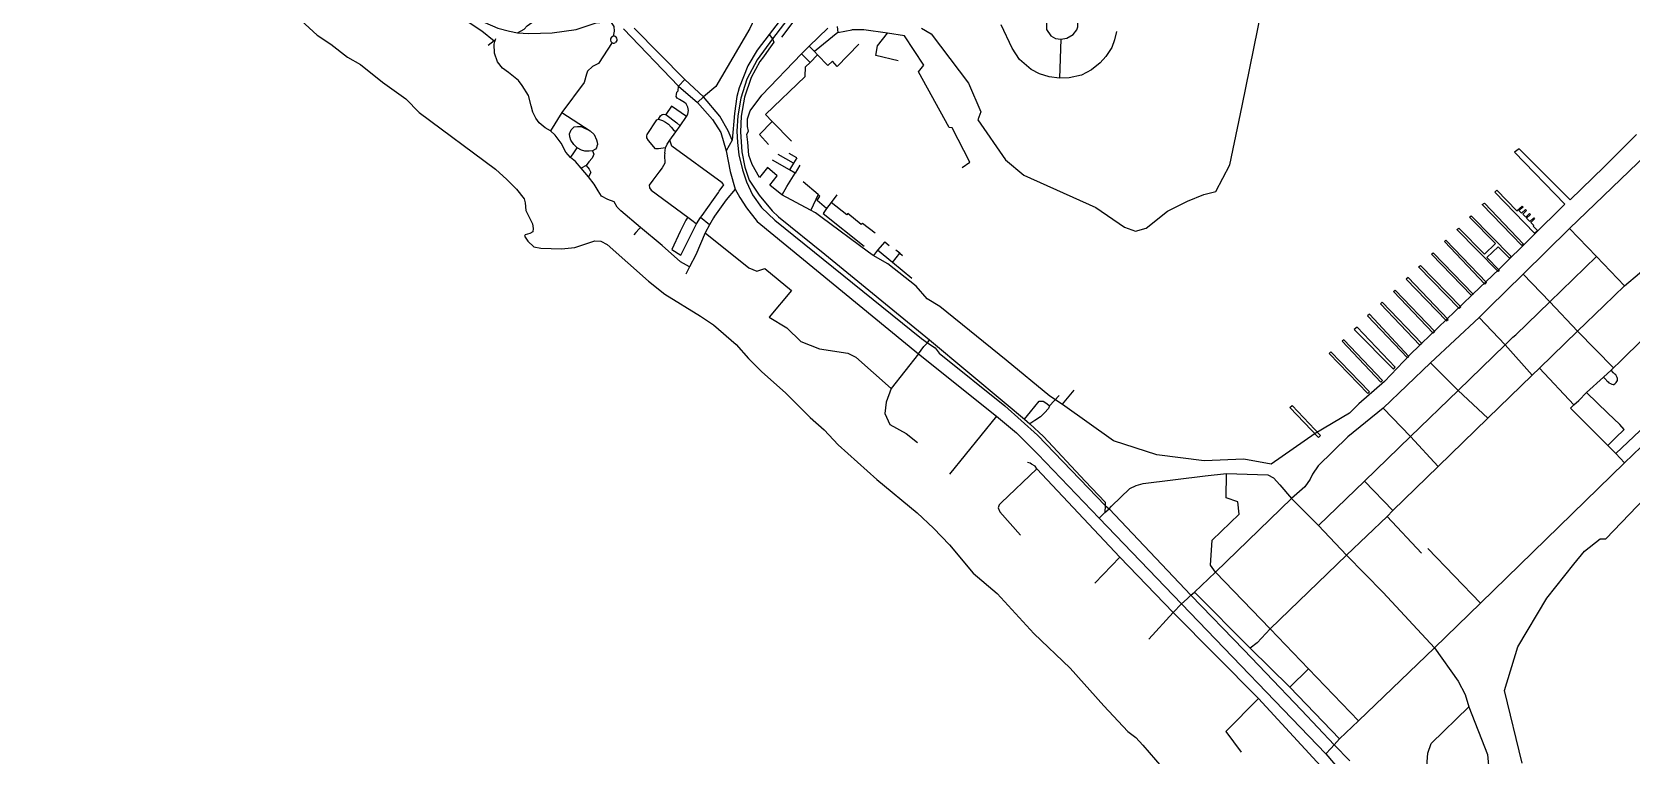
# Model space of a CAD drawing. Header units: millimetres. Extents: x 217 to 400, y 411 to 592.
# Drawn here: x 309.2 to 368.6, y 471.4 to 498.2 of the extents above; entities that cross this region are included whole.
import ezdxf

# ---------------------------------------------------------------- set-up
doc = ezdxf.new("R2010")
doc.units = ezdxf.units.MM
doc.header["$MEASUREMENT"] = 0

msp = doc.modelspace()

# ---------------------------------------------------------------- linework, layer by layer
at = {"color": 1, "true_color": 0xff0000}
for points in [[(307.808, 509.185), (309.48, 508.357), (311.53, 507.295), (313.076, 506.475), (314.615, 505.608), (316.266, 504.553), (317.718, 503.606), (319.912, 502.22), (321.426, 501.241), (322.045, 500.831), (324.345, 499.334), (325.925, 498.282), (326.38, 497.912), (326.413, 497.886)], [(338.757, 501.185), (338.26, 500.792), (337.874, 500.5), (337.385, 499.977), (336.616, 498.961), (336.45, 498.841), (336.054, 498.764), (335.859, 498.364), (334.608, 496.217), (334.149, 495.828), (333.927, 495.623)], [(338.757, 501.185), (338.401, 500.541), (337.725, 499.654), (336.582, 498.138), (336.139, 497.563), (335.786, 496.977), (335.464, 496.167), (335.379, 495.844), (335.295, 495.209), (335.208, 494.226), (334.987, 493.83)], [(342.232, 498.375), (342.581, 498.17), (343.971, 496.337), (344.429, 495.277), (344.319, 494.977), (345.347, 493.491), (346.026, 492.922), (348.697, 491.721), (349.755, 490.994), (350.166, 490.852), (350.562, 490.962), (351.351, 491.594), (352.095, 491.958), (352.695, 492.211), (353.139, 492.322), (353.665, 493.307), (354.113, 495.498), (355.265, 501.158)], [(338.583, 500.435), (336.707, 497.981), (336.133, 497.201), (335.755, 496.487), (335.526, 495.776), (335.423, 495.128), (335.383, 494.553), (335.406, 494.134), (335.46, 493.673), (335.588, 493.117), (335.743, 492.677), (335.964, 492.194), (336.292, 491.724), (336.795, 491.26), (342.225, 486.866), (342.447, 486.709), (342.731, 486.519), (342.889, 486.33), (345.314, 484.368), (346.532, 483.277), (349.032, 480.675), (349.181, 480.554), (352.215, 477.346), (354.179, 475.318), (355.001, 474.465), (356.313, 473.09), (357.533, 471.797), (358.11, 471.203)], [(347.729, 499.123), (347.433, 499.173), (347.154, 499.123), (346.999, 499.013), (346.858, 498.764), (346.858, 498.328), (347.026, 498.088), (347.196, 497.997), (347.391, 497.97), (347.616, 498.005), (347.855, 498.146), (347.982, 498.313), (348.025, 498.42), (348.025, 498.63), (347.968, 498.83), (347.855, 499.004), (347.729, 499.123)], [(319.227, 498.657), (319.827, 498.116), (320.329, 497.779), (320.951, 497.298), (321.431, 497.033), (322.245, 496.372), (323.106, 495.758), (323.598, 495.253), (326.436, 493.147), (326.855, 492.762), (327.214, 492.401), (327.502, 492.052), (327.537, 491.896), (327.561, 491.619), (327.801, 491.114), (327.825, 490.945), (327.813, 490.825), (327.705, 490.765), (327.537, 490.716), (327.513, 490.657), (327.633, 490.476), (327.86, 490.272), (328.111, 490.223), (328.879, 490.187), (329.381, 490.248), (330.111, 490.488), (330.34, 490.476), (330.579, 490.356), (332.111, 488.996), (332.71, 488.515), (334.038, 487.697), (334.518, 487.371), (335.356, 486.649), (335.811, 486.12), (336.314, 485.627), (337.188, 484.857), (338.097, 483.943), (338.624, 483.485), (339.139, 482.92), (340.576, 481.644), (342.072, 480.405), (342.67, 479.84), (343.269, 479.214), (344.143, 478.167), (345.028, 477.409), (346.393, 475.929), (347.735, 474.642), (348.992, 473.246), (349.877, 472.296), (350.177, 472.067), (350.439, 471.791), (352.079, 469.889)], [(325.752, 498.714), (326.515, 498.379), (326.951, 498.263), (327.245, 498.204), (327.668, 498.18), (328.539, 498.204), (329.423, 498.322), (330.166, 498.578), (330.694, 498.622), (330.924, 498.641)], [(327.245, 498.204), (327.494, 498.344), (327.611, 498.46), (327.864, 498.649)], [(330.694, 498.622), (330.815, 498.438), (330.832, 498.262), (330.797, 498.076)], [(331.18, 498.347), (333.224, 496.225), (333.927, 495.623), (334.481, 494.99), (334.782, 494.501), (334.987, 493.83), (335.129, 493.057), (335.319, 492.408)], [(335.208, 494.226), (335.066, 494.564), (334.75, 495.117), (334.149, 495.828), (333.449, 496.47), (331.579, 498.379)], [(368.738, 494.439), (367.536, 493.239), (366.273, 492.005), (364.391, 493.903), (364.218, 493.776), (366.083, 491.848), (363.649, 489.445), (362.675, 488.513), (362.62, 488.46), (360.766, 486.686), (360.701, 486.624), (360.33, 486.268), (359.397, 485.273), (358.449, 484.45), (358.101, 484.103), (356.821, 483.345), (355.192, 482.206), (354.182, 482.395), (352.712, 482.333), (350.957, 482.554), (349.347, 483.067), (347.451, 484.426), (346.99, 484.735), (345.362, 486.063), (342.913, 488.054), (342.438, 488.339), (342.027, 488.813), (340.983, 489.635), (340.436, 489.942), (340.267, 490.071), (338.492, 491.374), (338.303, 491.527), (338.114, 491.628), (337.054, 492.199), (336.603, 492.549), (336.878, 492.904), (336.514, 493.204), (336.222, 492.842), (335.955, 493.316), (335.832, 493.662), (335.786, 494.151), (335.757, 494.443), (335.819, 494.556), (335.782, 494.728), (335.782, 495.02), (335.881, 495.306), (336.308, 495.89), (337.773, 497.424), (338.062, 497.704), (338.755, 498.375)], [(337.498, 498.65), (337.038, 498.047)], [(339.104, 498.438), (339.121, 498.214), (339.64, 498.312)], [(343.731, 493.211), (344.016, 493.401), (343.367, 494.682), (343.257, 494.697), (342.119, 496.752), (342.309, 497.004), (341.597, 498.095), (340.965, 498.188), (340.095, 498.316), (339.647, 498.313)], [(349.46, 498.253), (349.386, 497.945), (349.286, 497.663), (349.062, 497.32), (348.857, 497.085), (348.529, 496.835), (348.158, 496.638), (347.702, 496.529), (347.343, 496.522), (346.957, 496.57), (346.604, 496.681), (346.289, 496.849), (345.865, 497.218), (345.587, 497.64), (345.181, 498.494)], [(326.38, 497.912), (326.157, 497.728)], [(333.63, 489.53), (333.289, 489.717), (332.61, 490.318), (331.807, 490.985), (331.076, 491.598), (330.95, 491.74), (330.839, 491.93), (330.602, 492.025), (330.365, 492.151), (330.239, 492.341), (330.096, 492.594), (329.876, 492.863), (329.607, 493.179), (329.401, 493.431), (329.211, 493.574), (329.038, 493.779), (328.864, 494.11), (328.642, 494.411), (328.469, 494.569), (328.28, 494.68), (328.058, 494.87), (327.931, 495.043), (327.821, 495.265), (327.757, 495.502), (327.662, 495.881), (327.425, 496.245), (327.283, 496.434), (326.92, 496.734), (326.699, 496.893), (326.509, 497.13), (326.398, 497.445), (326.382, 497.777), (326.413, 497.886), (326.445, 497.999)], [(330.753, 497.841), (330.255, 497.066), (330.034, 496.956), (329.844, 496.782), (329.813, 496.667), (329.725, 496.366), (328.898, 495.247), (329.939, 494.569)], [(330.889, 497.846), (330.921, 497.876), (330.94, 497.916), (330.944, 497.96), (330.934, 498.003), (330.909, 498.04), (330.874, 498.065), (330.841, 498.076), (330.796, 498.076), (330.755, 498.06), (330.731, 498.044), (330.705, 498.01), (330.692, 497.968), (330.692, 497.925), (330.708, 497.883), (330.752, 497.841), (330.793, 497.825), (330.837, 497.825), (330.888, 497.846)], [(336.582, 498.138), (336.707, 497.981), (336.756, 497.861), (336.573, 497.602), (336.365, 497.315), (336.238, 497.134), (335.912, 496.542), (335.661, 495.82), (335.54, 495.114), (335.52, 494.537), (335.567, 493.784), (335.674, 493.226), (335.837, 492.74), (336.208, 492.188), (336.687, 491.604), (336.925, 491.378), (338.639, 489.993), (342.526, 486.819), (345.371, 484.451), (346.045, 483.871), (346.248, 483.705), (346.748, 483.231), (348.302, 481.574), (349.037, 480.801), (349.032, 480.675), (349.022, 480.412)], [(339.906, 497.779), (339.1, 496.957), (338.927, 497.147), (338.753, 496.989), (338.375, 497.385), (338.258, 497.506), (338.068, 497.704)], [(339.127, 498.215), (338.258, 497.506)], [(341.36, 497.163), (340.539, 497.368), (340.601, 497.717), (340.965, 498.188)], [(347.391, 497.97), (347.343, 496.523)], [(337.409, 494.191), (336.696, 494.916), (336.445, 495.171), (337.915, 496.578), (337.93, 496.942), (338.097, 497.107), (338.375, 497.385)], [(337.779, 497.424), (338.097, 497.107)], [(332.709, 493.735), (332.731, 493.939), (332.795, 494.077), (332.898, 494.223), (333.121, 494.537), (333.275, 494.755), (333.516, 495.095), (333.565, 495.189), (333.59, 495.317), (333.57, 495.451), (333.501, 495.565), (333.447, 495.623), (333.259, 495.732), (333.17, 495.776), (333.13, 495.846), (333.14, 495.92), (333.16, 496.003), (333.204, 496.053), (333.224, 496.225), (333.449, 496.47)], [(333.516, 495.095), (332.953, 495.484), (332.751, 495.173), (333.156, 494.861), (333.275, 494.755)], [(328.898, 495.247), (328.469, 494.569)], [(332.731, 493.939), (332.483, 493.904), (332.37, 493.9), (332.108, 494.215), (332.049, 494.31), (332.039, 494.378), (332.054, 494.433), (332.419, 494.981), (332.473, 495.001), (332.627, 494.956), (332.736, 494.888), (332.844, 494.813), (332.949, 494.709), (333.022, 494.621), (333.122, 494.537)], [(332.473, 495.001), (332.549, 495.12), (332.618, 495.173), (332.657, 495.189), (332.751, 495.173)], [(336.556, 494.065), (336.224, 494.428), (336.696, 494.916)], [(329.465, 493.937), (329.337, 494.058), (329.228, 494.222), (329.185, 494.349), (329.18, 494.459), (329.233, 494.601), (329.353, 494.711), (329.476, 494.734), (329.607, 494.727), (329.939, 494.569), (330.096, 494.427), (330.176, 494.237), (330.208, 494.143), (330.212, 494.068), (330.191, 494), (330.177, 493.939), (330.144, 493.889), (330.034, 493.826), (329.907, 493.811), (329.749, 493.811), (329.623, 493.85), (329.465, 493.937)], [(333.564, 491.369), (333.489, 491.255), (333.284, 490.837), (332.977, 490.165), (333.309, 489.958), (333.82, 490.998), (333.881, 491.118), (334.039, 491.349), (334.096, 491.43), (334.307, 491.728), (334.52, 492.027), (334.702, 492.282), (334.732, 492.326), (334.894, 492.562), (334.84, 492.645), (332.973, 493.998), (332.898, 494.223)], [(329.211, 493.574), (329.309, 493.714), (329.465, 493.937)], [(330.034, 493.826), (330.081, 493.7), (330.049, 493.636), (330.018, 493.558), (329.891, 493.415), (329.797, 493.289), (329.607, 493.179)], [(332.709, 493.735), (332.695, 493.665), (332.706, 493.366), (332.612, 493.198), (332.491, 493.037), (332.272, 492.745), (332.128, 492.551), (332.138, 492.457), (332.207, 492.373), (333.563, 491.369), (333.767, 491.218), (333.881, 491.118)], [(337.482, 493.367), (336.909, 493.686)], [(337.602, 493.564), (337.316, 493.728)], [(369.094, 493.679), (366.26, 490.942), (364.532, 489.249)], [(329.797, 493.289), (329.907, 493.147), (329.971, 493.02), (329.876, 492.863)], [(337.72, 493.301), (337.544, 493), (337.334, 493.125), (336.707, 493.484)], [(337.06, 492.2), (337.238, 492.508), (337.544, 493)], [(337.602, 493.564), (337.482, 493.367), (337.334, 493.125)], [(335.319, 492.408), (334.987, 492.004), (334.868, 491.839), (334.551, 491.402), (334.518, 491.343), (334.368, 491.084), (334.213, 490.787), (333.862, 489.975), (333.63, 489.53), (333.485, 489.251)], [(335.319, 492.408), (335.493, 492.092), (335.745, 491.713), (336.141, 491.207), (342.115, 486.298)], [(338.709, 491.688), (338.359, 491.984), (338.463, 492.142), (338.391, 492.202), (337.835, 492.674)], [(338.391, 492.202), (338.12, 491.629)], [(339.084, 492.2), (338.879, 491.907), (338.709, 491.688), (338.581, 491.507), (340.1, 490.292)], [(340.514, 490.776), (340.043, 491.137), (339.992, 491.1), (339.492, 491.499), (339.46, 491.454), (338.879, 491.907)], [(363.482, 492.297), (363.554, 492.365), (364.298, 491.605), (364.497, 491.771), (364.531, 491.733), (364.381, 491.612), (364.478, 491.513), (364.625, 491.652), (364.662, 491.612), (364.523, 491.481), (364.632, 491.365), (364.774, 491.5), (364.803, 491.47), (364.658, 491.331), (364.781, 491.201), (364.928, 491.341), (364.962, 491.305), (364.822, 491.17), (364.927, 491.062), (364.902, 491.039), (365.062, 490.87), (364.961, 490.775), (363.482, 492.297)], [(366.556, 487.138), (367.528, 488.079), (368.298, 488.824), (368.845, 489.291), (369.548, 490.041), (371.457, 491.903)], [(334.368, 491.084), (334.039, 491.349)], [(331.64, 490.802), (331.56, 490.714)], [(331.764, 490.939), (331.64, 490.802)], [(331.807, 490.985), (331.764, 490.939)], [(334.213, 490.787), (335.825, 489.49), (336.124, 489.363), (336.425, 489.458), (337.406, 488.652), (336.583, 487.657), (337.231, 487.262), (337.753, 486.756), (338.448, 486.487), (339.491, 486.33), (339.791, 486.171), (341.103, 485.018), (340.913, 484.512), (340.866, 484.085), (341.056, 483.674), (341.656, 483.342), (342.083, 483.01)], [(368.298, 488.824), (367.257, 489.908), (366.26, 490.942)], [(340.868, 490.454), (340.596, 490.142), (340.443, 489.942)], [(341.867, 489.097), (341.153, 489.683), (340.596, 490.142)], [(340.868, 490.454), (341.025, 490.317)], [(341.153, 489.683), (341.425, 490.035)], [(341.425, 490.035), (341.281, 490.149)], [(341.425, 490.035), (341.527, 489.948)], [(356.945, 479.928), (358.659, 481.573), (360.359, 483.239), (362.131, 484.944), (363.873, 486.637), (364.156, 486.915), (364.261, 487.009), (365.53, 488.224), (367.257, 489.908)], [(374.997, 489.041), (374.702, 488.395), (374.592, 488.33), (371.557, 485.395), (369.832, 483.739), (368.29, 482.26), (362.959, 477.048), (361.244, 475.397)], [(363.269, 488.006), (364.532, 489.249)], [(364.532, 489.249), (365.53, 488.224), (366.556, 487.138), (367.891, 485.777)], [(366.415, 484.405), (366.604, 484.57), (366.883, 484.863), (367.518, 485.44), (367.797, 485.693), (367.891, 485.777), (368.114, 485.999), (369.008, 486.875), (369.289, 487.154), (369.576, 487.455), (370.04, 488.013), (370.798, 488.766)], [(363.269, 488.006), (362.902, 487.648), (361.104, 485.961), (359.348, 484.283), (358.041, 483.224), (356.932, 482.148), (356.72, 481.839), (356.635, 481.646), (356.44, 481.363), (355.948, 480.93)], [(362.902, 487.648), (363.873, 486.637), (364.869, 485.51)], [(366.556, 487.138), (365.136, 485.762)], [(342.115, 486.298), (342.32, 486.567), (342.447, 486.709), (342.526, 486.819)], [(342.115, 486.298), (341.103, 485.018)], [(342.115, 486.298), (345.003, 483.992), (345.75, 483.367), (346.54, 482.578), (348.817, 480.207), (351.867, 477.029), (357.225, 471.467)], [(361.104, 485.961), (362.131, 484.944), (363.227, 483.909)], [(365.136, 485.762), (364.869, 485.51), (363.227, 483.909), (361.384, 482.122), (359.7, 480.488), (359.488, 480.262), (357.986, 478.834)], [(365.136, 485.762), (366.415, 484.405), (366.291, 484.281), (367.675, 482.901), (367.976, 482.598), (368.29, 482.26)], [(367.518, 485.44), (367.614, 485.329), (367.631, 485.312), (367.654, 485.288), (367.684, 485.257), (367.717, 485.227), (367.769, 485.196), (367.819, 485.179), (367.87, 485.168), (367.913, 485.168)], [(367.913, 485.17), (367.953, 485.201), (367.985, 485.234), (368.011, 485.268), (368.028, 485.314), (368.037, 485.351), (368.032, 485.389), (368.022, 485.421), (368.001, 485.469), (367.97, 485.516), (367.939, 485.546), (367.913, 485.573), (367.891, 485.591), (367.797, 485.693)], [(367.976, 482.598), (369.53, 484.076), (369.851, 484.382), (370.114, 484.631), (370.681, 485.17), (371.251, 485.713)], [(346.976, 484.366), (347.327, 484.75)], [(347.457, 484.427), (347.884, 484.948)], [(367.675, 482.901), (367.965, 483.184), (368.283, 483.498), (368.114, 483.674), (367.68, 484.093), (366.883, 484.863)], [(346.045, 483.871), (346.266, 484.152), (346.59, 484.548), (346.733, 484.548), (346.873, 484.453), (346.976, 484.366), (346.932, 484.277), (346.783, 484.114), (346.636, 483.965), (346.433, 483.826), (346.248, 483.705)], [(359.348, 484.283), (360.359, 483.239), (361.384, 482.122)], [(345.003, 483.992), (343.262, 481.839)], [(346.507, 482.039), (345.183, 480.772), (345.103, 480.695), (345.073, 480.586), (345.13, 480.446), (345.903, 479.577)], [(358.42, 469.245), (357.746, 470.189), (357.17, 470.865), (354.726, 473.512), (351.564, 476.708), (349.585, 478.759), (346.507, 482.039), (346.438, 482.13), (346.311, 482.208), (346.254, 482.24), (346.155, 482.264)], [(348.817, 480.207), (349.022, 480.412), (349.181, 480.554), (349.275, 480.645), (349.954, 481.304), (350.191, 481.414), (350.444, 481.493), (352.745, 481.781), (353.542, 481.856), (355.075, 481.808), (355.281, 481.698), (355.518, 481.446), (355.948, 480.93)], [(353.124, 478.199), (352.942, 478.458), (353.005, 479.391), (354.001, 480.353), (353.953, 480.813), (353.526, 480.955), (353.542, 481.856)], [(358.659, 481.573), (359.7, 480.488)], [(364.501, 471.122), (363.838, 473.809), (364.344, 475.437), (365.419, 477.238), (366.414, 478.503), (366.809, 478.978), (367.394, 479.435), (367.599, 479.435), (369.622, 481.553)], [(352.352, 477.458), (353.124, 478.199), (355.948, 480.93)], [(355.948, 480.93), (356.945, 479.928), (357.986, 478.834), (359.348, 477.449)], [(359.488, 480.262), (360.768, 478.91)], [(349.585, 478.759), (348.657, 477.799)], [(355.16, 476.106), (357.986, 478.834)], [(361.005, 479.077), (362.959, 477.048)], [(353.124, 478.199), (355.16, 476.106)], [(351.867, 477.029), (351.564, 476.708), (350.651, 475.721)], [(351.867, 477.029), (352.079, 477.209), (352.214, 477.346), (352.352, 477.458)], [(352.352, 477.458), (354.412, 475.386), (355.881, 473.932), (357.731, 472.019)], [(359.348, 477.449), (361.244, 475.397), (362.131, 474.161), (362.383, 473.66), (362.523, 473.21)], [(355.16, 476.106), (354.679, 475.585), (354.412, 475.386)], [(355.16, 476.106), (356.58, 474.612), (358.434, 472.694)], [(361.244, 475.397), (358.434, 472.694), (357.731, 472.019), (357.533, 471.797), (357.41, 471.659), (357.225, 471.467)], [(355.881, 473.932), (356.58, 474.612)], [(354.726, 473.512), (353.518, 472.292), (354.08, 471.532)], [(357.225, 471.467), (357.714, 470.881), (358.268, 470.17), (359.725, 468.208)]]:
    msp.add_lwpolyline(points, dxfattribs=at)
for points in [[(363.022, 491.833), (363.104, 491.886), (364.543, 490.369), (364.483, 490.313)], [(362.61, 491.417), (364.089, 489.909), (364.029, 489.845), (363.606, 490.273), (363.195, 489.876), (363.647, 489.396), (363.603, 489.351), (362.079, 490.912), (362.146, 490.958), (363.097, 489.995), (363.509, 490.392), (362.551, 491.365)], [(361.143, 489.995), (361.195, 490.04), (362.681, 488.513), (362.626, 488.461)], [(361.671, 490.512), (361.615, 490.459), (363.112, 488.887), (363.179, 488.947)], [(360.66, 489.523), (360.735, 489.576), (362.221, 488.042), (362.161, 487.985)], [(360.267, 489.127), (360.196, 489.067), (361.698, 487.518), (361.753, 487.57)], [(359.729, 488.607), (359.795, 488.662), (361.263, 487.124), (361.199, 487.068)], [(358.841, 487.768), (358.769, 487.709), (360.248, 486.148), (360.301, 486.196)], [(359.241, 488.154), (359.313, 488.21), (360.773, 486.687), (360.708, 486.625)], [(358.377, 487.293), (358.268, 487.207), (359.726, 485.733), (359.794, 485.801)], [(357.886, 486.821), (357.827, 486.765), (359.255, 485.251), (359.322, 485.315)], [(357.339, 486.307), (357.407, 486.368), (358.833, 484.886), (358.772, 484.83)], [(355.888, 484.304), (355.966, 484.379), (357.027, 483.265), (356.948, 483.195)], [(361.125, 471.85), (362.523, 473.21), (363.211, 471.439), (363.275, 470.759), (363.024, 469.652), (362.453, 468.815), (361.821, 468.863), (361.046, 469.748), (360.904, 470.175), (360.999, 471.486)]]:
    msp.add_lwpolyline(points, close=True, dxfattribs=at)

doc.saveas('drawing.dxf')
